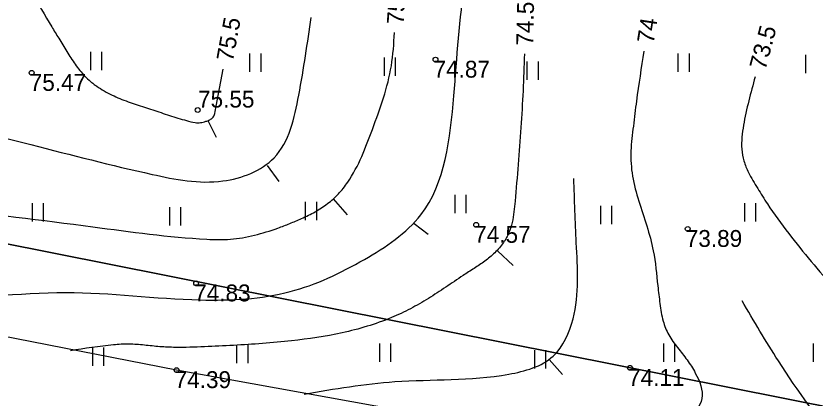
# Model space of a CAD drawing. Extents: x 637052 to 638628, y 6462502 to 6466834.
# Drawn here: x 637609.56 to 637642.74, y 6465792.6 to 6465808.45 of the extents above; entities that cross this region are included whole.
import ezdxf

# ---------------------------------------------------------------- set-up
doc = ezdxf.new("R2010")
doc.units = 0
for name, color, linetype in [('HALJASTUS', 7, 'Continuous'), ('HORISONTAAL-EH2000', 7, 'Continuous'), ('KORGUS-EH2000', 7, 'Continuous'), ('MOOTPIIR', 7, 'Continuous'), ('PIIR', 7, 'Continuous')]:
    doc.layers.add(name, color=color, linetype=linetype)

msp = doc.modelspace()

# ---------------------------------------------------------------- linework, layer by layer
at = {"layer": 'HALJASTUS'}
for p, q in [((637612.653, 6465806.959), (637612.653, 6465806.199)), ((637613.113, 6465806.959), (637613.113, 6465806.199)), ((637619.265, 6465806.902), (637619.265, 6465806.142)), ((637619.725, 6465806.902), (637619.725, 6465806.142)), ((637624.851, 6465806.731), (637624.851, 6465805.971)), ((637625.311, 6465806.731), (637625.311, 6465805.971)), ((637637.049, 6465806.902), (637637.049, 6465806.142)), ((637637.509, 6465806.902), (637637.509, 6465806.142)), ((637642.35, 6465806.845), (637642.35, 6465806.085)), ((637630.779, 6465806.56), (637630.779, 6465805.8)), ((637631.239, 6465806.56), (637631.239, 6465805.8)), ((637627.787, 6465801.028), (637627.787, 6465800.268)), ((637628.247, 6465801.028), (637628.247, 6465800.268)), ((637621.574, 6465800.743), (637621.574, 6465799.983)), ((637622.034, 6465800.743), (637622.034, 6465799.983)), ((637610.23, 6465800.686), (637610.23, 6465799.926)), ((637610.69, 6465800.686), (637610.69, 6465799.926)), ((637615.93, 6465800.515), (637615.93, 6465799.755)), ((637616.39, 6465800.515), (637616.39, 6465799.755)), ((637633.829, 6465800.572), (637633.829, 6465799.812)), ((637634.289, 6465800.572), (637634.289, 6465799.812)), ((637639.814, 6465800.686), (637639.814, 6465799.926)), ((637640.274, 6465800.686), (637640.274, 6465799.926)), ((637618.724, 6465794.811), (637618.724, 6465794.051)), ((637619.184, 6465794.811), (637619.184, 6465794.051)), ((637624.652, 6465794.868), (637624.652, 6465794.108)), ((637625.112, 6465794.868), (637625.112, 6465794.108)), ((637636.451, 6465794.868), (637636.451, 6465794.108)), ((637636.911, 6465794.868), (637636.911, 6465794.108)), ((637642.664, 6465794.868), (637642.664, 6465794.108)), ((637612.738, 6465794.697), (637612.738, 6465793.937)), ((637613.198, 6465794.697), (637613.198, 6465793.937)), ((637631.093, 6465794.583), (637631.093, 6465793.823)), ((637631.553, 6465794.583), (637631.553, 6465793.823))]:
    msp.add_line(p, q, dxfattribs=at)
at = {"layer": 'HORISONTAAL-EH2000'}
for p, q in [((637617.876, 6465804.715), (637618.16, 6465806.251)), ((637617.529, 6465804.11), (637617.872, 6465803.425)), ((637619.995, 6465802.243), (637620.474, 6465801.592)), ((637622.734, 6465800.872), (637623.316, 6465800.204)), ((637626.098, 6465799.844), (637626.68, 6465799.399)), ((637629.556, 6465798.714), (637630.207, 6465798.097)), ((637631.699, 6465794.207), (637632.261, 6465793.574))]:
    msp.add_line(p, q, dxfattribs=at)
for points in [[(637600.676, 6465796.777), (637605.71, 6465796.64), (637611.633, 6465796.982), (637617.214, 6465796.674), (637620.946, 6465797.017), (637624.028, 6465798.353), (637626.373, 6465800.203), (637627.743, 6465805.137), (637628.222, 6465809.865), (637629.113, 6465814.387), (637629.335, 6465817.676), (637629.335, 6465820.76), (637629.369, 6465822.884), (637627.829, 6465824.152), (637627.041, 6465824.7), (637626.425, 6465825.933), (637625.055, 6465831.587), (637622.213, 6465833.231), (637618.481, 6465833.3), (637613.071, 6465832.169), (637609.134, 6465830.97), (637603.963, 6465830.387), (637601.977, 6465829.188), (637599.82, 6465826.516), (637596.02, 6465823.878), (637594.581, 6465823.432), (637592.698, 6465824.118), (637590.61, 6465826.242), (637588.761, 6465830.97), (637587.733, 6465834.91), (637586.912, 6465838.336), (637586.638, 6465843.612)], [(637621.82, 6465808.871), (637621.922, 6465811.852), (637622.47, 6465815.655), (637621.785, 6465817.882), (637620.69, 6465820.966), (637619.457, 6465822.576), (637618.327, 6465822.918), (637616.375, 6465822.644), (637612.54, 6465821.137), (637608.534, 6465819.801), (637606.377, 6465817.95), (637603.706, 6465815.998), (637601.31, 6465815.107), (637600.351, 6465813.908), (637599.872, 6465809.591), (637601.789, 6465807.124), (637604.254, 6465805.205), (637610.178, 6465803.115), (637615.211, 6465801.882), (637618.156, 6465801.608), (637620.279, 6465802.567), (637621.306, 6465805.171), (637621.82, 6465808.392)], [(637614.388, 6465815.678), (637614.214, 6465815.544), (637613.728, 6465815.227), (637613.212, 6465814.971), (637612.675, 6465814.762), (637612.125, 6465814.584), (637611.423, 6465814.419), (637610.709, 6465814.311), (637609.993, 6465814.212), (637609.637, 6465814.149), (637609.283, 6465814.07), (637609.038, 6465814.003), (637608.92, 6465813.949), (637608.862, 6465813.911), (637608.804, 6465813.865), (637608.619, 6465813.636), (637608.573, 6465813.512), (637608.564, 6465813.385), (637608.578, 6465813.264), (637608.596, 6465813.142), (637608.78, 6465812.403), (637608.962, 6465811.912), (637609.181, 6465811.432), (637609.691, 6465810.423), (637610.215, 6465809.444), (637611.044, 6465808.005), (637611.338, 6465807.526), (637611.672, 6465806.979), (637612.021, 6465806.447), (637612.422, 6465805.958), (637612.654, 6465805.738), (637612.78, 6465805.636), (637612.913, 6465805.539), (637613.551, 6465805.173), (637614.215, 6465804.897), (637614.895, 6465804.668), (637615.239, 6465804.558), (637615.584, 6465804.443), (637615.935, 6465804.324), (637616.288, 6465804.213), (637616.641, 6465804.114), (637616.996, 6465804.032), (637617.218, 6465804.03), (637617.33, 6465804.053), (637617.441, 6465804.083), (637617.607, 6465804.144), (637617.682, 6465804.191), (637617.749, 6465804.254), (637617.794, 6465804.329), (637617.818, 6465804.409), (637617.876, 6465804.715)], [(637606.352, 6465800.494), (637612.754, 6465799.706), (637617.48, 6465799.192), (637618.475, 6465799.19), (637619.461, 6465799.357), (637620.441, 6465799.655), (637620.929, 6465799.842), (637621.417, 6465800.049), (637621.983, 6465800.331), (637622.496, 6465800.667), (637622.948, 6465801.07), (637623.15, 6465801.302), (637623.335, 6465801.556), (637623.921, 6465802.629), (637624.362, 6465803.749), (637625.149, 6465806.387), (637625.279, 6465807.761)], [(637635.637, 6465806.994), (637635.326, 6465804.923), (637635.197, 6465803.888), (637635.098, 6465802.854), (637635.162, 6465801.81), (637635.425, 6465800.775), (637635.755, 6465799.743), (637636.023, 6465798.708), (637636.212, 6465797.251), (637636.301, 6465796.52), (637636.434, 6465795.796), (637636.67, 6465795.218), (637637.033, 6465794.694), (637637.43, 6465794.181), (637637.769, 6465793.638), (637638.043, 6465792.576), (637637.392, 6465791.719), (637635.749, 6465791), (637634.242, 6465790.486)], [(637630.675, 6465806.876), (637630.615, 6465805.349), (637630.526, 6465803.822), (637630.414, 6465802.295), (637630.285, 6465800.768), (637630.241, 6465800.325), (637630.165, 6465799.888), (637630.03, 6465799.463), (637629.931, 6465799.256), (637629.872, 6465799.155), (637629.806, 6465799.055), (637629.439, 6465798.627), (637629.027, 6465798.282), (637628.585, 6465797.98), (637628.128, 6465797.685), (637627.405, 6465797.2), (637626.684, 6465796.734), (637625.939, 6465796.307), (637625.551, 6465796.113), (637625.149, 6465795.937), (637623.103, 6465795.306), (637621.006, 6465794.978), (637618.593, 6465794.786), (637617.386, 6465794.73), (637616.178, 6465794.704), (637615.536, 6465794.733), (637614.892, 6465794.795), (637614.25, 6465794.838), (637613.61, 6465794.807), (637611.83, 6465794.567)], [(637640.254, 6465805.934), (637639.772, 6465803.916), (637639.699, 6465802.932), (637639.787, 6465802.438), (637639.978, 6465801.963), (637640.361, 6465801.3), (637640.763, 6465800.655), (637641.648, 6465799.427), (637643.539, 6465797.132), (637644.74, 6465795.731), (637646.038, 6465794.391), (637646.86, 6465793.801), (637647.313, 6465793.59), (637647.784, 6465793.432), (637648.766, 6465793.337), (637649.736, 6465793.535), (637650.791, 6465793.997), (637651.815, 6465794.545), (637652.844, 6465795.084), (637653.913, 6465795.522), (637657.166, 6465796.379), (637660.282, 6465796.653), (637661.789, 6465796.573), (637663.295, 6465796.465), (637664.802, 6465796.332), (637666.308, 6465796.173), (637670.383, 6465795.659), (637672.119, 6465795.364), (637673.843, 6465795.002), (637675.538, 6465794.527), (637676.173, 6465794.312)], [(637621.528, 6465792.768), (637625.295, 6465793.282), (637630.02, 6465793.591), (637631.869, 6465794.344), (637632.691, 6465795.886), (637632.828, 6465799.038), (637632.725, 6465801.711)], [(637658.748, 6465794.139), (637656.111, 6465793.454), (637653.029, 6465791.809), (637649.571, 6465789.65), (637647.448, 6465789.034), (637645.771, 6465788.965), (637643.922, 6465790.473), (637641.217, 6465794.139), (637639.71, 6465796.64)]]:
    msp.add_spline(points, degree=3, dxfattribs=at)
at = {"layer": 'KORGUS-EH2000'}
for centre in [(637626.98, 6465806.642), (637610.214, 6465806.094), (637617.108, 6465804.552), (637628.668, 6465799.79), (637637.454, 6465799.619), (637617.041, 6465797.36), (637616.231, 6465793.762), (637635.059, 6465793.855)]:
    msp.add_circle(centre, 0.1, dxfattribs=at)
at = {"layer": 'MOOTPIIR'}
msp.add_lwpolyline([(637728.321, 6465772.815), (637712.145, 6465777.153), (637703.211, 6465779.264), (637694.422, 6465780.942), (637682.124, 6465783.533), (637645.788, 6465788.467), (637633.924, 6465790.565), (637616.231, 6465793.762), (637594.227, 6465798.061), (637579.192, 6465800.826), (637578.351, 6465813.089), (637577.138, 6465831.801), (637576.492, 6465843.115), (637575.646, 6465863.979), (637575.077, 6465871.509), (637574.369, 6465887.288), (637574.582, 6465891.828), (637580.083, 6465892.166), (637596.184, 6465896.383), (637611.98, 6465901.231), (637639.2, 6465910.307), (637672.126, 6465920.935), (637706.467, 6465931.444), (637743.779, 6465943.187)], dxfattribs=at)
at = {"layer": 'PIIR'}
msp.add_lwpolyline([(637810.23, 6465956.98), (637846.38, 6465958.05), (637844.77, 6465752.2), (637580.77, 6465804.64), (637575.48, 6465887.92), (637736.14, 6465936.54)], close=True, dxfattribs=at)
msp.add_lwpolyline([(637529.39, 6465657.39), (637518.11, 6465666.61), (637512.3, 6465670.97), (637579.99, 6465759.4), (637580.77, 6465804.64), (637844.77, 6465752.2), (637842.65, 6465630.23)], dxfattribs=at)

# ---------------------------------------------------------------- texts
at = {"layer": 'HORISONTAAL-EH2000'}
for s, rotation, p in [('75', 85.777, (637625.654, 6465808.084)), ('74.5', 88.6872, (637631.034, 6465807.218)), ('75.5', 79.5497, (637618.567, 6465806.532)), ('74', 81.1662, (637636.037, 6465807.286)), ('73.5', 75.1834, (637640.681, 6465806.183))]:
    msp.add_text(s, height=0.7, rotation=rotation, dxfattribs=at).set_placement(p)
at = {"layer": 'KORGUS-EH2000'}
for s, p in [('74.87', (637626.9, 6465805.895)), ('75.47', (637610.134, 6465805.347)), ('75.55', (637617.122, 6465804.653)), ('74.57', (637628.588, 6465799.043)), ('73.89', (637637.374, 6465798.872)), ('74.83', (637616.961, 6465796.613)), ('74.39', (637616.151, 6465793.015)), ('74.11', (637634.979, 6465793.108))]:
    msp.add_text(s, height=0.7, dxfattribs=at).set_placement(p)

doc.saveas('drawing.dxf')
